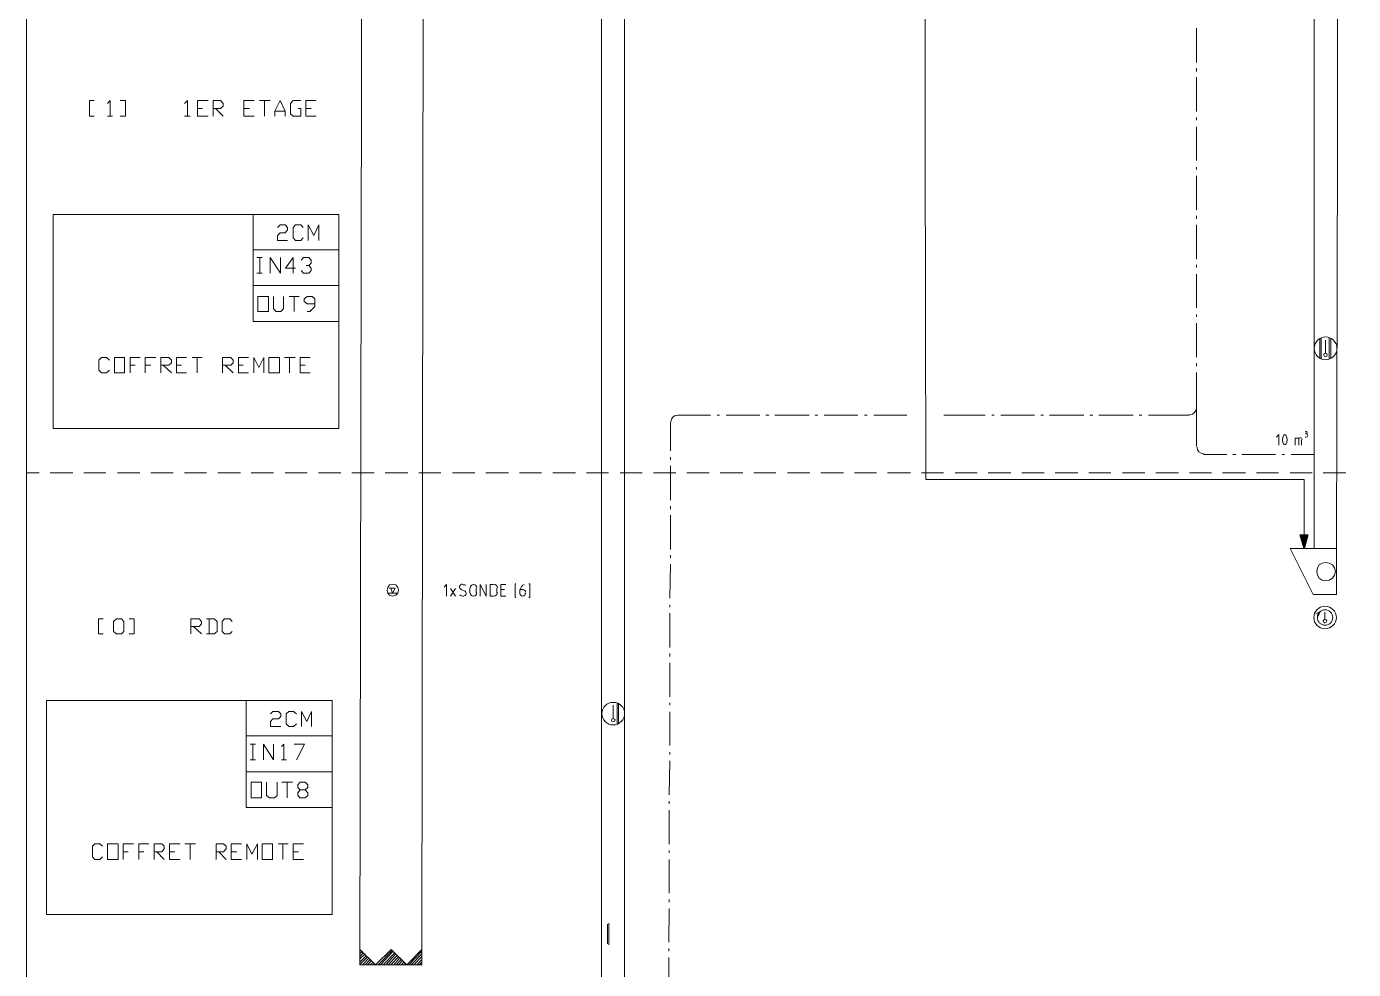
# Model space of a CAD drawing. Header units: millimetres. Extents: x 7 to 416, y 7 to 290.
# Drawn here: x 6.7 to 118.4, y 50.4 to 129.8 of the extents above; entities that cross this region are included whole.
import ezdxf

# ---------------------------------------------------------------- set-up
doc = ezdxf.new("R2010")
doc.units = ezdxf.units.MM
doc.header["$MEASUREMENT"] = 0
doc.layers.get('0').update_dxf_attribs({"linetype": 'CONTINUOUS'})

msp = doc.modelspace()

# ---------------------------------------------------------------- hatches: boundary and pattern name
at = {"true_color": 0x000007}
msp.add_hatch(color=0, dxfattribs=at).paths.add_polyline_path([(113.94, 86.98), (114.57, 86.98), (114.27, 85.83)])

# ---------------------------------------------------------------- linework, layer by layer
at = {"color": 0, "linetype": 'Continuous', "lineweight": 15, "true_color": 0x000007}
for points in [[(6.68, 6.59), (413.06, 6.59), (413.06, 290.09), (6.68, 290.09)], [(55.1, 57.37), (55.1, 278.95), (57.05, 278.95), (57.05, 211.56), (57.05, 37.71), (55.1, 37.71)], [(117.07, 119.51), (117.07, 191.18), (115.11, 191.18), (115.11, 122.69), (115.11, 85.83), (116.98, 85.83)], [(116.9, 83.89), (116.82, 84.19), (116.65, 84.44), (116.39, 84.6), (116.09, 84.65), (115.79, 84.6), (115.54, 84.44), (115.38, 84.19), (115.33, 83.89), (115.38, 83.59), (115.54, 83.33), (115.79, 83.16), (116.09, 83.13), (116.39, 83.16), (116.65, 83.33), (116.82, 83.59)], [(14.26, 78.63), (14.01, 78.84), (14.01, 79.69), (14.26, 79.9), (14.69, 79.9), (14.89, 79.69), (14.89, 78.84), (14.69, 78.63)]]:
    msp.add_lwpolyline(points, close=True, dxfattribs=at)
for points in [[(34.76, 50.76), (35.06, 214.99), (35.06, 214.99)], [(40.19, 214.99), (39.98, 50.76), (39.98, 50.76)], [(82.37, 132.82), (82.37, 120.06), (82.37, 120.06)], [(12.39, 122.23), (11.98, 122.23), (11.98, 123.54), (12.39, 123.54)], [(13.5, 123.29), (13.72, 123.54), (13.72, 122.23)], [(14.56, 123.54), (15.02, 123.54), (15.02, 122.23), (14.56, 122.23)], [(19.99, 123.29), (20.24, 123.54), (20.24, 122.23)], [(21.08, 122.23), (21.08, 123.54), (21.97, 123.54)], [(22.4, 122.23), (22.4, 123.54), (23.03, 123.54), (23.25, 123.29), (23.25, 123.07), (23.03, 122.86), (22.4, 122.86)], [(24.98, 122.23), (24.98, 123.54), (25.86, 123.54)], [(26.29, 123.54), (27.19, 123.54), (27.19, 123.54)], [(26.72, 123.54), (26.72, 122.23), (26.72, 122.23)], [(27.6, 122.23), (27.6, 122.64), (28.03, 123.54), (28.46, 122.64), (28.46, 122.23)], [(29.55, 122.86), (29.77, 122.86), (29.77, 122.23), (29.14, 122.23), (28.92, 122.43), (28.92, 123.29), (29.14, 123.54), (29.77, 123.54)], [(30.2, 122.23), (30.2, 123.54), (31.07, 123.54)], [(13.5, 122.23), (13.93, 122.23), (13.93, 122.23)], [(19.99, 122.23), (20.45, 122.23), (20.45, 122.23)], [(21.08, 122.86), (21.51, 122.86), (21.51, 122.86)], [(21.08, 122.23), (21.97, 122.23), (21.97, 122.23)], [(22.6, 122.86), (23.25, 122.23), (23.25, 122.23)], [(24.98, 122.86), (25.45, 122.86), (25.45, 122.86)], [(24.98, 122.23), (25.86, 122.23), (25.86, 122.23)], [(27.6, 122.64), (28.46, 122.64), (28.46, 122.64)], [(30.2, 122.86), (30.66, 122.86), (30.66, 122.86)], [(30.2, 122.23), (31.07, 122.23), (31.07, 122.23)], [(82.37, 120.06), (82.42, 91.63), (82.42, 91.63)], [(115.59, 103.5), (115.59, 101.81), (115.59, 101.81)], [(115.71, 103.55), (115.71, 101.76), (115.71, 101.76)], [(116.06, 102.27), (116.06, 103.37), (116.06, 103.37)], [(116.39, 103.55), (116.39, 101.76), (116.39, 101.76)], [(116.52, 103.5), (116.52, 101.81), (116.52, 101.81)], [(82.42, 91.63), (114.27, 91.63), (114.27, 85.83)], [(115.11, 85.83), (113.08, 85.83), (115.03, 81.94), (116.98, 81.94), (116.98, 85.83)], [(42.04, 81.81), (42.04, 82.78), (41.85, 82.57)], [(44.89, 81.81), (44.89, 82.78), (45.4, 81.81), (45.4, 82.78)], [(45.98, 82.78), (45.73, 82.78), (45.73, 81.81)], [(47.04, 81.81), (46.63, 81.81), (46.63, 82.78), (47.04, 82.78)], [(47.9, 82.86), (47.82, 82.86), (47.82, 81.69), (47.9, 81.69)], [(48.99, 82.86), (49.08, 82.86), (49.08, 81.69), (48.99, 81.69)], [(42.39, 81.81), (42.81, 82.45), (42.81, 82.45)], [(42.39, 82.45), (42.81, 81.81), (42.81, 81.81)], [(43.29, 82.37), (43.58, 82.24), (43.58, 82.24)], [(44, 82.07), (44, 82.48), (44, 82.48)], [(44.54, 82.48), (44.54, 82.07), (44.54, 82.07)], [(45.73, 81.81), (45.98, 81.81), (45.98, 81.81)], [(46.28, 82.1), (46.28, 82.48), (46.28, 82.48)], [(46.93, 82.37), (46.63, 82.37), (46.63, 82.37)], [(48.23, 82.37), (48.23, 82.02), (48.23, 82.02)], [(48.45, 82.37), (48.23, 82.37), (48.23, 82.37)], [(48.66, 82.02), (48.66, 82.1), (48.66, 82.1)], [(115.63, 80.53), (115.25, 80.33), (115.25, 80.33)], [(115.63, 80.53), (115.46, 80.12), (115.46, 80.12)], [(13.15, 78.63), (12.74, 78.63), (12.74, 79.9), (13.15, 79.9)], [(15.32, 79.9), (15.75, 79.9), (15.75, 78.63), (15.32, 78.63)], [(20.53, 78.63), (20.53, 79.9), (21.21, 79.9), (21.43, 79.69), (21.43, 79.47), (21.21, 79.27), (20.53, 79.27)], [(21.84, 78.63), (22.49, 78.63), (22.73, 78.84), (22.73, 79.69), (22.49, 79.9), (21.84, 79.9)], [(22.06, 79.9), (22.06, 78.63), (22.06, 78.63)], [(24.01, 78.84), (23.79, 78.63), (23.36, 78.63), (23.16, 78.84), (23.16, 79.69), (23.36, 79.9), (23.79, 79.9), (24.01, 79.69)], [(116.01, 79.87), (116.01, 80.45), (116.01, 80.45)], [(20.75, 79.27), (21.43, 78.63), (21.43, 78.63)], [(56.41, 72.84), (56.41, 71), (56.41, 71)], [(56.54, 72.74), (56.54, 71.05), (56.54, 71.05)], [(56.08, 71.51), (56.08, 72.62), (56.08, 72.62)], [(55.61, 54.19), (55.61, 52.53), (55.61, 52.53)], [(55.73, 54.27), (55.73, 52.45), (55.73, 52.45)], [(34.76, 52.07), (36.07, 50.76), (37.39, 52.07), (38.7, 50.76), (39.98, 52.07)], [(34.76, 52.07), (34.76, 50.76), (37.39, 50.76)], [(34.76, 51.91), (34.85, 51.99), (34.85, 51.99)], [(34.76, 51.69), (34.98, 51.91), (34.98, 51.91)], [(34.76, 51.48), (35.06, 51.77), (35.06, 51.77)], [(34.76, 51.28), (35.19, 51.69), (35.19, 51.69)], [(34.76, 51.01), (35.31, 51.56), (35.31, 51.56)], [(34.76, 50.8), (35.39, 51.44), (35.39, 51.44)], [(36.29, 50.76), (37.48, 51.99), (37.48, 51.99)], [(36.29, 50.76), (37.48, 51.99), (37.48, 51.99)], [(36.5, 50.76), (37.56, 51.91), (37.56, 51.91)], [(36.5, 50.76), (37.56, 51.91), (37.56, 51.91)], [(36.72, 50.76), (37.69, 51.77), (37.69, 51.77)], [(36.72, 50.76), (37.69, 51.77), (37.69, 51.77)], [(36.93, 50.76), (37.78, 51.69), (37.78, 51.69)], [(36.93, 50.76), (37.78, 51.69), (37.78, 51.69)], [(37.13, 50.76), (37.89, 51.56), (37.89, 51.56)], [(37.13, 50.76), (37.89, 51.56), (37.89, 51.56)], [(37.35, 50.76), (38.02, 51.44), (38.02, 51.44)], [(37.35, 50.76), (38.02, 51.44), (38.02, 51.44)], [(37.39, 50.76), (39.98, 50.76), (39.98, 52.07)], [(38.87, 50.76), (39.98, 51.91), (39.98, 51.91)], [(39.08, 50.76), (39.98, 51.69), (39.98, 51.69)], [(39.3, 50.76), (39.98, 51.48), (39.98, 51.48)], [(34.98, 50.76), (35.53, 51.36), (35.53, 51.36)], [(35.19, 50.76), (35.61, 51.23), (35.61, 51.23)], [(35.39, 50.76), (35.74, 51.14), (35.74, 51.14)], [(35.61, 50.76), (35.87, 51.01), (35.87, 51.01)], [(35.87, 50.76), (35.96, 50.88), (35.96, 50.88)], [(36.07, 50.76), (36.07, 50.8), (36.07, 50.8)], [(37.61, 50.76), (38.11, 51.36), (38.11, 51.36)], [(37.61, 50.76), (38.11, 51.36), (38.11, 51.36)], [(37.81, 50.76), (38.24, 51.23), (38.24, 51.23)], [(37.81, 50.76), (38.24, 51.23), (38.24, 51.23)], [(38.02, 50.76), (38.32, 51.1), (38.32, 51.1)], [(38.02, 50.76), (38.32, 51.1), (38.32, 51.1)], [(38.24, 50.76), (38.45, 51.01), (38.45, 51.01)], [(38.24, 50.76), (38.45, 51.01), (38.45, 51.01)], [(38.45, 50.76), (38.57, 50.88), (38.57, 50.88)], [(38.45, 50.76), (38.57, 50.88), (38.57, 50.88)], [(38.67, 50.76), (38.67, 50.8), (38.67, 50.8)], [(38.67, 50.76), (38.67, 50.8), (38.67, 50.8)], [(39.55, 50.76), (39.98, 51.23), (39.98, 51.23)], [(39.76, 50.76), (39.98, 51.01), (39.98, 51.01)], [(39.98, 50.76), (39.98, 50.8), (39.98, 50.8)]]:
    msp.add_lwpolyline(points, dxfattribs=at)
at = {"color": 0, "linetype": 'Continuous', "lineweight": 15, "true_color": 0x000006}
for points in [[(105.2, 126.75), (105.2, 129.64), (105.2, 129.64)], [(105.2, 125.98), (105.2, 126.25), (105.2, 126.25)], [(105.2, 122.61), (105.2, 125.49), (105.2, 125.49)], [(105.2, 121.88), (105.2, 122.1), (105.2, 122.1)], [(105.2, 118.49), (105.2, 121.33), (105.2, 121.33)], [(105.2, 117.73), (105.2, 117.94), (105.2, 117.94)], [(105.2, 114.34), (105.2, 117.21), (105.2, 117.21)], [(105.2, 113.57), (105.2, 113.84), (105.2, 113.84)], [(105.2, 110.18), (105.2, 113.08), (105.2, 113.08)], [(105.2, 109.47), (105.2, 109.69), (105.2, 109.69)], [(105.2, 106.08), (105.2, 108.92), (105.2, 108.92)], [(105.2, 105.32), (105.2, 105.53), (105.2, 105.53)], [(105.2, 101.93), (105.2, 104.8), (105.2, 104.8)], [(105.2, 101.16), (105.2, 101.43), (105.2, 101.43)], [(105.2, 97.66), (105.2, 100.65), (105.2, 100.65)], [(105.2, 94.4), (105.2, 97.66), (105.2, 97.66)], [(60.91, 94.05), (60.91, 96.47), (60.91, 96.47)], [(61.49, 97.06), (64.28, 97.06), (64.28, 97.06)], [(64.85, 97.06), (65.04, 97.06), (65.04, 97.06)], [(65.61, 97.06), (68.44, 97.06), (68.44, 97.06)], [(68.95, 97.06), (69.2, 97.06), (69.2, 97.06)], [(69.71, 97.06), (72.59, 97.06), (72.59, 97.06)], [(73.1, 97.06), (73.32, 97.06), (73.32, 97.06)], [(73.86, 97.06), (76.69, 97.06), (76.69, 97.06)], [(77.25, 97.06), (77.47, 97.06), (77.47, 97.06)], [(78.02, 97.06), (80.81, 97.06), (80.81, 97.06)], [(83.94, 97.06), (87.41, 97.06), (87.41, 97.06)], [(87.96, 97.06), (88.18, 97.06), (88.18, 97.06)], [(88.72, 97.06), (91.57, 97.06), (91.57, 97.06)], [(92.11, 97.06), (92.33, 97.06), (92.33, 97.06)], [(92.84, 97.06), (95.72, 97.06), (95.72, 97.06)], [(96.23, 97.06), (96.48, 97.06), (96.48, 97.06)], [(96.99, 97.06), (99.87, 97.06), (99.87, 97.06)], [(100.37, 97.06), (100.59, 97.06), (100.59, 97.06)], [(101.15, 97.06), (104.61, 97.06), (104.61, 97.06)], [(60.91, 93.29), (60.91, 93.5), (60.91, 93.5)], [(60.91, 89.9), (60.91, 92.78), (60.91, 92.78)], [(107.75, 93.75), (105.8, 93.75), (105.8, 93.75)], [(108.51, 93.75), (108.26, 93.75), (108.26, 93.75)], [(111.85, 93.75), (109.02, 93.75), (109.02, 93.75)], [(112.61, 93.75), (112.42, 93.75), (112.42, 93.75)], [(115.08, 93.75), (113.18, 93.75), (113.18, 93.75)], [(60.91, 89.14), (60.91, 89.4), (60.91, 89.4)], [(60.91, 85.74), (60.91, 88.62), (60.91, 88.62)], [(60.91, 85.03), (60.91, 85.25), (60.91, 85.25)], [(60.86, 81.64), (60.91, 84.49), (60.91, 84.49)], [(37.94, 82.07), (37.1, 82.07), (37.1, 82.07)], [(37.23, 82.48), (37.73, 82.48), (37.51, 82.07), (37.35, 82.48)], [(60.86, 80.88), (60.86, 81.09), (60.86, 81.09)], [(60.86, 77.49), (60.86, 80.37), (60.86, 80.37)], [(60.86, 76.73), (60.86, 76.97), (60.86, 76.97)], [(60.86, 73.33), (60.86, 76.21), (60.86, 76.21)], [(60.86, 72.62), (60.86, 72.84), (60.86, 72.84)], [(60.86, 69.23), (60.86, 72.06), (60.86, 72.06)], [(60.86, 68.47), (60.86, 68.68), (60.86, 68.68)], [(60.81, 65.08), (60.86, 67.96), (60.86, 67.96)], [(60.81, 64.32), (60.81, 64.56), (60.81, 64.56)], [(60.81, 60.92), (60.81, 63.8), (60.81, 63.8)], [(60.81, 60.21), (60.81, 60.41), (60.81, 60.41)], [(60.81, 56.82), (60.81, 59.65), (60.81, 59.65)], [(60.81, 56.06), (60.81, 56.27), (60.81, 56.27)], [(60.77, 52.67), (60.81, 55.51), (60.81, 55.51)], [(60.77, 51.91), (60.77, 52.15), (60.77, 52.15)], [(60.77, 48.51), (60.77, 51.39), (60.77, 51.39)]]:
    msp.add_lwpolyline(points, dxfattribs=at)
at = {"color": 0, "linetype": 'Continuous', "lineweight": 15, "true_color": 0x000001}
for points in [[(8.92, 95.92), (32.99, 95.92), (32.99, 113.95), (8.92, 113.95)], [(14.1, 100.62), (14.1, 101.89), (14.94, 101.89), (14.94, 100.62)], [(27.1, 100.62), (27.1, 101.89), (27.98, 101.89), (27.98, 100.62)], [(8.37, 55), (32.43, 55), (32.43, 73.04), (8.37, 73.04)], [(13.5, 59.65), (13.5, 60.97), (14.4, 60.97), (14.4, 59.65)], [(26.54, 59.65), (26.54, 60.97), (27.4, 60.97), (27.4, 59.65)]]:
    msp.add_lwpolyline(points, close=True, dxfattribs=at)
for points in [[(25.78, 113.95), (25.78, 110.96), (32.99, 110.96)], [(27.81, 112.86), (28.03, 113.08), (28.46, 113.08), (28.66, 112.86), (28.66, 112.65), (28.46, 112.4), (28.03, 112.4), (27.81, 112.18), (27.81, 111.75), (28.66, 111.75)], [(29.98, 111.97), (29.77, 111.75), (29.34, 111.75), (29.14, 111.97), (29.14, 112.86), (29.34, 113.08), (29.77, 113.08), (29.98, 112.86)], [(30.4, 111.75), (30.4, 113.08), (30.88, 112.18), (31.29, 113.08), (31.29, 111.75)], [(25.78, 110.96), (25.78, 107.95), (32.99, 107.95)], [(25.78, 107.95), (25.78, 104.94), (32.99, 104.94)], [(13.67, 100.83), (13.42, 100.62), (12.99, 100.62), (12.77, 100.83), (12.77, 101.68), (12.99, 101.89), (13.42, 101.89), (13.67, 101.68)], [(15.4, 100.62), (15.4, 101.89), (16.25, 101.89)], [(16.68, 100.62), (16.68, 101.89), (17.57, 101.89)], [(17.99, 100.62), (17.99, 101.89), (18.66, 101.89), (18.88, 101.68), (18.88, 101.46), (18.66, 101.25), (17.99, 101.25)], [(19.31, 100.62), (19.31, 101.89), (20.15, 101.89)], [(20.62, 101.89), (21.46, 101.89), (21.46, 101.89)], [(21.05, 101.89), (21.05, 100.62), (21.05, 100.62)], [(23.2, 100.62), (23.2, 101.89), (23.88, 101.89), (24.09, 101.68), (24.09, 101.46), (23.88, 101.25), (23.2, 101.25)], [(24.52, 100.62), (24.52, 101.89), (25.37, 101.89)], [(25.83, 100.62), (25.83, 101.89), (26.24, 101.05), (26.67, 101.89), (26.67, 100.62)], [(28.41, 101.89), (29.3, 101.89), (29.3, 101.89)], [(28.84, 101.89), (28.84, 100.62), (28.84, 100.62)], [(29.72, 100.62), (29.72, 101.89), (30.58, 101.89)], [(15.4, 101.25), (15.83, 101.25), (15.83, 101.25)], [(16.68, 101.25), (17.14, 101.25), (17.14, 101.25)], [(18.2, 101.25), (18.88, 100.62), (18.88, 100.62)], [(19.31, 101.25), (19.72, 101.25), (19.72, 101.25)], [(19.31, 100.62), (20.15, 100.62), (20.15, 100.62)], [(23.41, 101.25), (24.09, 100.62), (24.09, 100.62)], [(24.52, 101.25), (24.94, 101.25), (24.94, 101.25)], [(24.52, 100.62), (25.37, 100.62), (25.37, 100.62)], [(29.72, 101.25), (30.15, 101.25), (30.15, 101.25)], [(29.72, 100.62), (30.58, 100.62), (30.58, 100.62)], [(112.15, 94.51), (112.15, 95.41), (111.94, 95.19)], [(113.51, 94.51), (113.51, 95.11), (113.89, 95.11)], [(113.81, 94.51), (113.81, 95.11), (113.81, 95.11)], [(114.35, 95.65), (114.4, 95.65), (114.4, 95.65)], [(114.4, 95.19), (114.35, 95.19), (114.35, 95.19)], [(114.4, 95.49), (114.38, 95.51), (114.38, 95.51)], [(114.05, 94.94), (114.05, 94.51), (114.05, 94.51)], [(25.18, 73.04), (25.18, 70.04), (32.43, 70.04)], [(27.22, 71.89), (27.43, 72.11), (27.9, 72.11), (28.11, 71.89), (28.11, 71.68), (27.9, 71.48), (27.43, 71.48), (27.22, 71.27), (27.22, 70.83), (28.11, 70.83)], [(29.42, 71.05), (29.17, 70.83), (28.76, 70.83), (28.54, 71.05), (28.54, 71.89), (28.76, 72.11), (29.17, 72.11), (29.42, 71.89)], [(29.85, 70.83), (29.85, 72.11), (30.28, 71.27), (30.69, 72.11), (30.69, 70.83)], [(25.18, 70.04), (25.18, 67.03), (32.43, 67.03)], [(25.18, 67.03), (25.18, 64.02), (32.43, 64.02)], [(13.07, 59.86), (12.87, 59.65), (12.44, 59.65), (12.23, 59.86), (12.23, 60.76), (12.44, 60.97), (12.87, 60.97), (13.07, 60.76)], [(14.81, 59.65), (14.81, 60.97), (15.7, 60.97)], [(16.13, 59.65), (16.13, 60.97), (16.98, 60.97)], [(17.44, 59.65), (17.44, 60.97), (18.07, 60.97), (18.28, 60.76), (18.28, 60.54), (18.07, 60.29), (17.44, 60.29)], [(18.71, 59.65), (18.71, 60.97), (19.61, 60.97)], [(20.02, 60.97), (20.91, 60.97), (20.91, 60.97)], [(20.45, 60.97), (20.45, 59.65), (20.45, 59.65)], [(22.65, 59.65), (22.65, 60.97), (23.28, 60.97), (23.5, 60.76), (23.5, 60.54), (23.28, 60.29), (22.65, 60.29)], [(23.93, 59.65), (23.93, 60.97), (24.8, 60.97)], [(25.23, 59.65), (25.23, 60.97), (25.66, 60.08), (26.13, 60.97), (26.13, 59.65)], [(27.86, 60.97), (28.71, 60.97), (28.71, 60.97)], [(28.28, 60.97), (28.28, 59.65), (28.28, 59.65)], [(29.14, 59.65), (29.14, 60.97), (30.02, 60.97)], [(14.81, 60.29), (15.24, 60.29), (15.24, 60.29)], [(16.13, 60.29), (16.55, 60.29), (16.55, 60.29)], [(17.65, 60.29), (18.28, 59.65), (18.28, 59.65)], [(18.71, 60.29), (19.18, 60.29), (19.18, 60.29)], [(18.71, 59.65), (19.61, 59.65), (19.61, 59.65)], [(22.87, 60.29), (23.5, 59.65), (23.5, 59.65)], [(23.93, 60.29), (24.39, 60.29), (24.39, 60.29)], [(23.93, 59.65), (24.8, 59.65), (24.8, 59.65)], [(29.14, 60.29), (29.6, 60.29), (29.6, 60.29)], [(29.14, 59.65), (30.02, 59.65), (30.02, 59.65)]]:
    msp.add_lwpolyline(points, dxfattribs=at)
at = {"color": 0, "linetype": 'Continuous', "lineweight": 15, "true_color": 0x000003}
for points in [[(26.08, 110.31), (26.54, 110.31), (26.54, 110.31)], [(26.34, 110.31), (26.34, 109.01), (26.34, 109.01)], [(27.19, 109.01), (27.19, 110.31), (28.08, 109.01), (28.08, 110.31)], [(29.34, 109.42), (28.49, 109.42), (29.14, 110.31), (29.14, 109.01)], [(29.82, 110.1), (30.02, 110.31), (30.45, 110.31), (30.66, 110.1), (30.66, 109.85), (30.45, 109.64), (30.23, 109.64)], [(30.45, 109.64), (30.66, 109.42), (30.66, 109.22), (30.45, 109.01), (30.02, 109.01), (29.82, 109.22)], [(26.08, 109.01), (26.54, 109.01), (26.54, 109.01)], [(25.53, 69.36), (25.96, 69.36), (25.96, 69.36)], [(25.75, 69.36), (25.75, 68.04), (25.75, 68.04)], [(26.64, 68.04), (26.64, 69.36), (27.48, 68.04), (27.48, 69.36)], [(28.16, 69.15), (28.36, 69.36), (28.36, 68.04)], [(29.22, 69.36), (30.1, 69.36), (29.42, 68.04)], [(25.53, 68.04), (25.96, 68.04), (25.96, 68.04)], [(28.16, 68.04), (28.58, 68.04), (28.58, 68.04)]]:
    msp.add_lwpolyline(points, dxfattribs=at)
at = {"color": 0, "linetype": 'Continuous', "lineweight": 15, "true_color": 0xfecc66}
for points in [[(26.16, 105.78), (26.16, 107.05), (27.05, 107.05), (27.05, 105.78)], [(25.61, 64.83), (25.61, 66.14), (26.46, 66.14), (26.46, 64.83)]]:
    msp.add_lwpolyline(points, close=True, dxfattribs=at)
for points in [[(27.48, 107.05), (27.48, 106), (27.7, 105.78), (28.11, 105.78), (28.33, 106), (28.33, 107.05)], [(28.79, 107.05), (29.63, 107.05), (29.63, 107.05)], [(29.22, 107.05), (29.22, 105.78), (29.22, 105.78)], [(30.31, 105.78), (30.53, 105.78), (30.96, 106.21), (30.96, 106.84), (30.74, 107.05), (30.31, 107.05), (30.06, 106.84), (30.06, 106.62), (30.31, 106.43), (30.96, 106.43)], [(26.89, 66.14), (26.89, 65.04), (27.14, 64.83), (27.57, 64.83), (27.78, 65.04), (27.78, 66.14)], [(28.19, 66.14), (29.09, 66.14), (29.09, 66.14)], [(28.63, 66.14), (28.63, 64.83), (28.63, 64.83)], [(30.15, 65.51), (30.36, 65.24), (30.36, 65.04), (30.15, 64.83), (29.72, 64.83), (29.52, 65.04), (29.52, 65.24), (29.72, 65.51), (30.15, 65.51), (30.36, 65.71), (30.36, 65.92), (30.15, 66.14), (29.72, 66.14), (29.52, 65.92), (29.52, 65.71), (29.72, 65.51)]]:
    msp.add_lwpolyline(points, dxfattribs=at)
at = {"color": 0, "linetype": 'Continuous', "lineweight": 20, "true_color": 0xbababa}
for points in [[(6.72, 92.18), (7.74, 92.18), (7.74, 92.18)], [(8.67, 92.18), (10.57, 92.18), (10.57, 92.18)], [(11.52, 92.18), (13.37, 92.18), (13.37, 92.18)], [(14.35, 92.18), (16.22, 92.18), (16.22, 92.18)], [(17.14, 92.18), (19.04, 92.18), (19.04, 92.18)], [(19.99, 92.18), (21.84, 92.18), (21.84, 92.18)], [(22.78, 92.18), (24.69, 92.18), (24.69, 92.18)], [(25.61, 92.18), (27.48, 92.18), (27.48, 92.18)], [(28.46, 92.18), (30.31, 92.18), (30.31, 92.18)], [(31.26, 92.18), (33.16, 92.18), (33.16, 92.18)], [(34.09, 92.18), (35.96, 92.18), (35.96, 92.18)], [(36.88, 92.18), (38.78, 92.18), (38.78, 92.18)], [(39.73, 92.18), (41.58, 92.18), (41.58, 92.18)], [(42.56, 92.18), (44.43, 92.18), (44.43, 92.18)], [(45.35, 92.18), (47.26, 92.18), (47.26, 92.18)], [(48.2, 92.18), (50.05, 92.18), (50.05, 92.18)], [(51, 92.18), (52.9, 92.18), (52.9, 92.18)], [(53.83, 92.18), (55.7, 92.18), (55.7, 92.18)], [(56.67, 92.18), (58.52, 92.18), (58.52, 92.18)], [(59.47, 92.18), (61.37, 92.18), (61.37, 92.18)], [(62.3, 92.18), (64.17, 92.18), (64.17, 92.18)], [(65.09, 92.18), (67, 92.18), (67, 92.18)], [(67.94, 92.18), (69.79, 92.18), (69.79, 92.18)], [(70.77, 92.18), (72.64, 92.18), (72.64, 92.18)], [(73.57, 92.18), (75.47, 92.18), (75.47, 92.18)], [(76.41, 92.18), (78.26, 92.18), (78.26, 92.18)], [(79.19, 92.18), (81.11, 92.18), (81.11, 92.18)], [(82.04, 92.18), (83.91, 92.18), (83.91, 92.18)], [(84.88, 92.18), (86.74, 92.18), (86.74, 92.18)], [(87.66, 92.18), (89.58, 92.18), (89.58, 92.18)], [(90.51, 92.18), (92.38, 92.18), (92.38, 92.18)], [(93.3, 92.18), (95.21, 92.18), (95.21, 92.18)], [(96.13, 92.18), (98, 92.18), (98, 92.18)], [(98.98, 92.18), (100.85, 92.18), (100.85, 92.18)], [(101.78, 92.18), (103.68, 92.18), (103.68, 92.18)], [(104.61, 92.18), (106.48, 92.18), (106.48, 92.18)], [(107.4, 92.18), (109.32, 92.18), (109.32, 92.18)], [(110.25, 92.18), (112.12, 92.18), (112.12, 92.18)], [(113.08, 92.18), (114.95, 92.18), (114.95, 92.18)], [(115.87, 92.18), (117.79, 92.18), (117.79, 92.18)]]:
    msp.add_lwpolyline(points, dxfattribs=at)
at = {"color": 0, "linetype": 'Continuous', "lineweight": -2, "true_color": 0x000007}
msp.add_lwpolyline([(113.94, 86.98), (114.57, 86.98), (114.27, 85.83)], close=True, dxfattribs=at)
at = {"color": 0, "linetype": 'Continuous', "lineweight": 15, "true_color": 0x000006}
msp.add_lwpolyline([(38.02, 82.32), (37.94, 82.53), (37.78, 82.75), (37.51, 82.78), (37.26, 82.75), (37.1, 82.53), (37.05, 82.32), (37.1, 82.07), (37.26, 81.89), (37.51, 81.81), (37.78, 81.89), (37.94, 82.07)], close=True, dxfattribs=at)
at = {"color": 0, "linetype": 'Continuous', "lineweight": 15, "true_color": 0x000007}
for points, knots in [([(117.03, 102.67), (117.03, 103.2), (116.6, 103.63), (116.07, 103.63), (116.07, 103.63), (115.54, 103.63), (115.11, 103.2), (115.11, 102.67), (115.11, 102.67), (115.11, 102.14), (115.54, 101.71), (116.07, 101.71), (116.07, 101.71), (116.6, 101.71), (117.03, 102.14), (117.03, 102.67)], [0, 0, 0, 0, 0.0625, 0.0625, 0.0625, 0.0625, 0.125, 0.125, 0.125, 0.125, 0.1875, 0.1875, 0.1875, 0.1875, 1, 1, 1, 1]), ([(116.22, 102.12), (116.22, 102.21), (116.16, 102.27), (116.07, 102.27), (116.07, 102.27), (115.99, 102.27), (115.92, 102.21), (115.92, 102.12), (115.92, 102.12), (115.92, 102.04), (115.99, 101.98), (116.07, 101.98), (116.07, 101.98), (116.16, 101.98), (116.22, 102.04), (116.22, 102.12)], [0, 0, 0, 0, 0.0625, 0.0625, 0.0625, 0.0625, 0.125, 0.125, 0.125, 0.125, 0.1875, 0.1875, 0.1875, 0.1875, 1, 1, 1, 1]), ([(43.38, 82.83), (43.27, 82.83), (43.19, 82.75), (43.15, 82.65), (43.15, 82.65), (43.14, 82.55), (43.19, 82.43), (43.29, 82.38)], [0, 0, 0, 0, 0.125, 0.125, 0.125, 0.125, 1, 1, 1, 1]), ([(44.59, 82.52), (44.59, 82.67), (44.48, 82.78), (44.31, 82.78), (44.31, 82.78), (44.16, 82.78), (44.05, 82.67), (44.05, 82.52)], [0, 0, 0, 0, 0.125, 0.125, 0.125, 0.125, 1, 1, 1, 1]), ([(43.47, 81.81), (43.58, 81.81), (43.67, 81.89), (43.7, 81.99), (43.7, 81.99), (43.72, 82.09), (43.67, 82.2), (43.58, 82.25)], [0, 0, 0, 0, 0.125, 0.125, 0.125, 0.125, 1, 1, 1, 1]), ([(44.05, 82.09), (44.05, 81.94), (44.16, 81.81), (44.31, 81.81), (44.31, 81.81), (44.48, 81.81), (44.59, 81.94), (44.59, 82.09)], [0, 0, 0, 0, 0.125, 0.125, 0.125, 0.125, 1, 1, 1, 1]), ([(48.23, 82.04), (48.23, 81.92), (48.33, 81.81), (48.46, 81.81), (48.46, 81.81), (48.6, 81.81), (48.7, 81.92), (48.7, 82.04)], [0, 0, 0, 0, 0.125, 0.125, 0.125, 0.125, 1, 1, 1, 1]), ([(48.7, 82.14), (48.71, 82.2), (48.68, 82.27), (48.65, 82.3), (48.65, 82.3), (48.6, 82.35), (48.55, 82.37), (48.48, 82.35)], [0, 0, 0, 0, 0.125, 0.125, 0.125, 0.125, 1, 1, 1, 1]), ([(116.98, 80), (116.98, 80.53), (116.55, 80.96), (116.02, 80.96), (116.02, 80.96), (115.51, 80.96), (115.08, 80.53), (115.08, 80), (115.08, 80), (115.08, 79.49), (115.51, 79.06), (116.02, 79.06), (116.02, 79.06), (116.55, 79.06), (116.98, 79.49), (116.98, 80)], [0, 0, 0, 0, 0.0625, 0.0625, 0.0625, 0.0625, 0.125, 0.125, 0.125, 0.125, 0.1875, 0.1875, 0.1875, 0.1875, 1, 1, 1, 1]), ([(116.68, 80), (116.68, 80.37), (116.39, 80.66), (116.02, 80.66), (116.02, 80.66), (115.68, 80.66), (115.38, 80.37), (115.38, 80), (115.38, 80), (115.38, 79.65), (115.68, 79.36), (116.02, 79.36), (116.02, 79.36), (116.39, 79.36), (116.68, 79.65), (116.68, 80)], [0, 0, 0, 0, 0.0625, 0.0625, 0.0625, 0.0625, 0.125, 0.125, 0.125, 0.125, 0.1875, 0.1875, 0.1875, 0.1875, 1, 1, 1, 1]), ([(116.17, 79.72), (116.17, 79.8), (116.11, 79.87), (116.02, 79.87), (116.02, 79.87), (115.94, 79.87), (115.87, 79.8), (115.87, 79.72), (115.87, 79.72), (115.87, 79.64), (115.94, 79.57), (116.02, 79.57), (116.02, 79.57), (116.11, 79.57), (116.17, 79.64), (116.17, 79.72)], [0, 0, 0, 0, 0.0625, 0.0625, 0.0625, 0.0625, 0.125, 0.125, 0.125, 0.125, 0.1875, 0.1875, 0.1875, 0.1875, 1, 1, 1, 1]), ([(57.05, 71.93), (57.05, 72.44), (56.62, 72.87), (56.09, 72.87), (56.09, 72.87), (55.56, 72.87), (55.13, 72.44), (55.13, 71.93), (55.13, 71.93), (55.13, 71.4), (55.56, 70.97), (56.09, 70.97), (56.09, 70.97), (56.62, 70.97), (57.05, 71.4), (57.05, 71.93)], [0, 0, 0, 0, 0.0625, 0.0625, 0.0625, 0.0625, 0.125, 0.125, 0.125, 0.125, 0.1875, 0.1875, 0.1875, 0.1875, 1, 1, 1, 1]), ([(56.24, 71.36), (56.24, 71.45), (56.17, 71.51), (56.09, 71.51), (56.09, 71.51), (56.01, 71.51), (55.94, 71.45), (55.94, 71.36), (55.94, 71.36), (55.94, 71.28), (56.01, 71.22), (56.09, 71.22), (56.09, 71.22), (56.17, 71.22), (56.24, 71.28), (56.24, 71.36)], [0, 0, 0, 0, 0.0625, 0.0625, 0.0625, 0.0625, 0.125, 0.125, 0.125, 0.125, 0.1875, 0.1875, 0.1875, 0.1875, 1, 1, 1, 1])]:
    msp.add_open_spline(points, degree=3, knots=knots, dxfattribs=at)
at = {"color": 0, "linetype": 'Continuous', "lineweight": 15, "true_color": 0x000006}
for points in [[(104.64, 97.09), (104.95, 97.09), (105.2, 97.36), (105.2, 97.67)], [(61.52, 97.06), (61.2, 97.06), (60.94, 96.8), (60.94, 96.48)], [(105.25, 94.36), (105.25, 94.05), (105.5, 93.8), (105.81, 93.8)]]:
    msp.add_open_spline(points, degree=3, dxfattribs=at)
at = {"color": 0, "linetype": 'Continuous', "lineweight": 15, "true_color": 0x000001}
for points in [[(112.55, 95.36), (112.42, 95.11), (112.42, 94.81), (112.55, 94.58)], [(112.73, 94.58), (112.86, 94.81), (112.86, 95.11), (112.73, 95.36)], [(114.1, 94.96), (114.1, 95.08), (114.02, 95.16), (113.91, 95.16)]]:
    msp.add_open_spline(points, degree=3, dxfattribs=at)
for points in [[(112.73, 95.36), (112.71, 95.39), (112.68, 95.41), (112.65, 95.41), (112.65, 95.41), (112.61, 95.41), (112.58, 95.39), (112.55, 95.36)], [(114.42, 95.49), (114.48, 95.49), (114.53, 95.54), (114.53, 95.6), (114.53, 95.6), (114.53, 95.65), (114.48, 95.7), (114.42, 95.7)], [(114.42, 95.19), (114.5, 95.19), (114.57, 95.26), (114.57, 95.34), (114.57, 95.34), (114.57, 95.42), (114.5, 95.49), (114.42, 95.49)], [(112.55, 94.6), (112.58, 94.58), (112.61, 94.56), (112.65, 94.56), (112.65, 94.56), (112.68, 94.56), (112.71, 94.58), (112.73, 94.6)]]:
    msp.add_open_spline(points, degree=3, knots=[0, 0, 0, 0, 0.125, 0.125, 0.125, 0.125, 1, 1, 1, 1], dxfattribs=at)
at = {"color": 0, "linetype": 'Continuous', "lineweight": 15, "true_color": 0x000007}
for points in [[(43.67, 82.73), (43.58, 82.76), (43.48, 82.78), (43.38, 82.78)], [(46.33, 82.52), (46.33, 82.68), (46.18, 82.83), (46.02, 82.83)], [(48.6, 82.8), (48.41, 82.73), (48.28, 82.57), (48.28, 82.37)], [(43.17, 81.92), (43.25, 81.85), (43.37, 81.82), (43.48, 81.81)], [(46.02, 81.81), (46.18, 81.81), (46.33, 81.95), (46.33, 82.12)]]:
    msp.add_open_spline(points, degree=3, dxfattribs=at)

doc.saveas('drawing.dxf')
